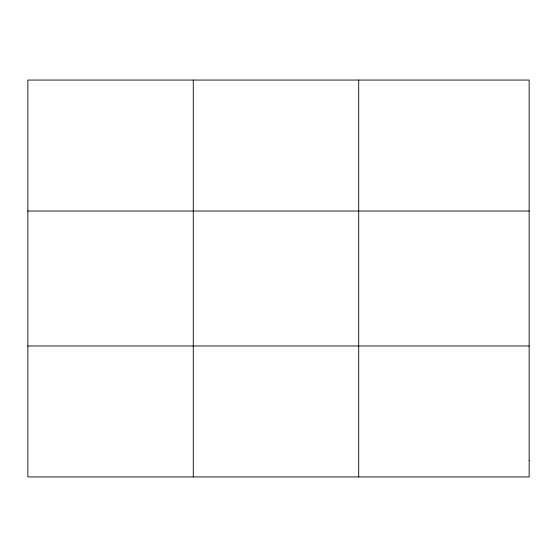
<?xml version="1.0" encoding="UTF-8"?>
<svg xmlns="http://www.w3.org/2000/svg" width="557" height="557" viewBox="0 0 557 557"><rect width="100%" height="100%" fill="white"/><g stroke="black" fill="none" stroke-linecap="round" stroke-linejoin="round"><path stroke-width="0.84" d="M193.279 476.938L193.279 80.062M358.708 476.938L358.708 80.062M27.85 211.033L529.15 211.033M27.85 345.967L529.15 345.967M529.15 460.569L529.15 476.938L27.85 476.938L27.85 80.062L529.15 80.062L529.15 460.569"/></g></svg>
